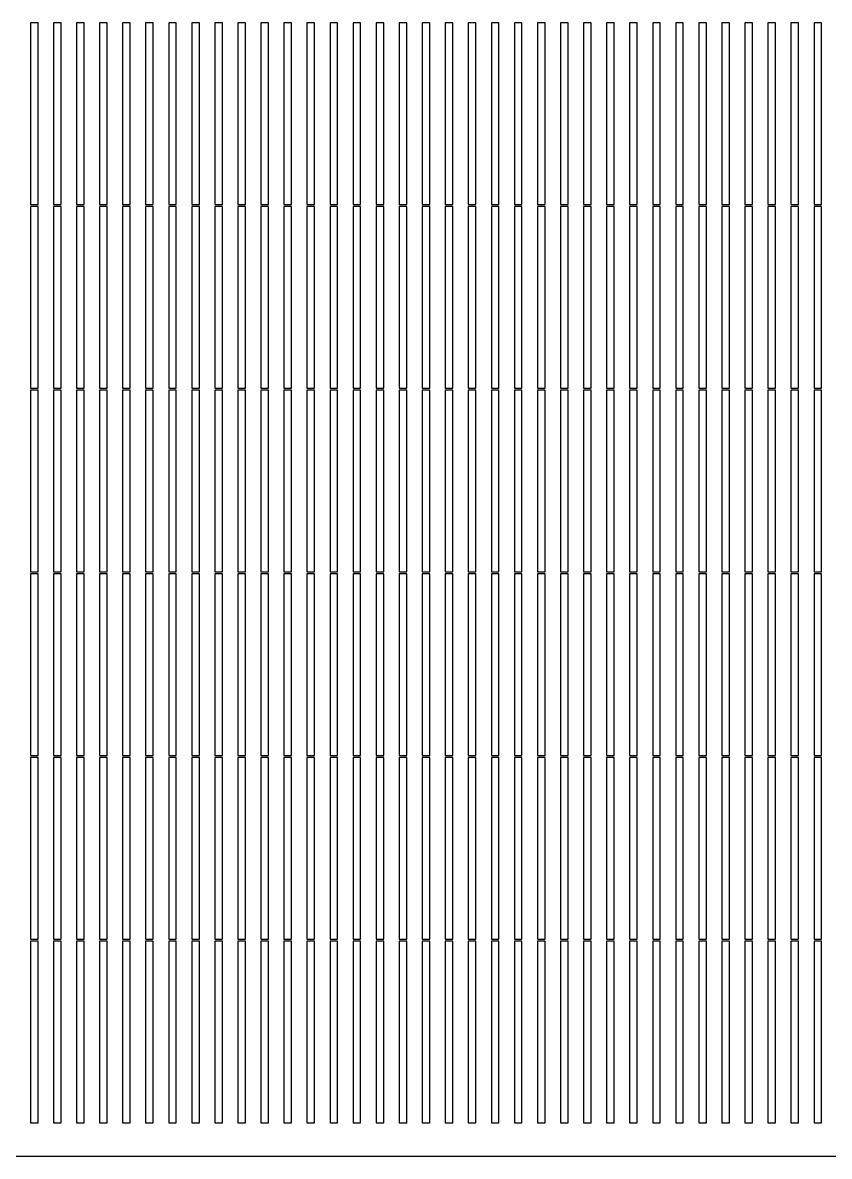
# Model space of a CAD drawing. Header units: metres. Extents: x 570524 to 572472, y 4163279 to 4164690.
# Drawn here: x 570759.7 to 571001.3, y 4163279 to 4163618.6 of the extents above; entities that cross this region are included whole.
import ezdxf

# ---------------------------------------------------------------- set-up
doc = ezdxf.new("R2010")
doc.units = ezdxf.units.M

msp = doc.modelspace()

# ---------------------------------------------------------------- linework, layer by layer
at = {"layer": 'BOUNDARY'}
msp.add_line((570524.239, 4163279.036), (572439.442, 4163279.036), dxfattribs=at)
at = {"layer": 'PV_TABLE'}
for p, q in [((570764.319, 4163618.625), (570762.041, 4163618.625)), ((570762.041, 4163618.625), (570762.041, 4163564.195)), ((570764.319, 4163564.195), (570764.319, 4163618.625)), ((570771.219, 4163618.625), (570768.941, 4163618.625)), ((570768.941, 4163618.625), (570768.941, 4163564.195)), ((570771.219, 4163564.195), (570771.219, 4163618.625)), ((570778.119, 4163618.625), (570775.841, 4163618.625)), ((570775.841, 4163618.625), (570775.841, 4163564.195)), ((570778.119, 4163564.195), (570778.119, 4163618.625)), ((570785.029, 4163618.625), (570782.751, 4163618.625)), ((570782.751, 4163618.625), (570782.751, 4163564.195)), ((570785.029, 4163564.195), (570785.029, 4163618.625)), ((570791.929, 4163618.625), (570789.651, 4163618.625)), ((570789.651, 4163618.625), (570789.651, 4163564.195)), ((570791.929, 4163564.195), (570791.929, 4163618.625)), ((570798.829, 4163618.625), (570796.551, 4163618.625)), ((570796.551, 4163618.625), (570796.551, 4163564.195)), ((570798.829, 4163564.195), (570798.829, 4163618.625)), ((570805.739, 4163618.625), (570803.461, 4163618.625)), ((570803.461, 4163618.625), (570803.461, 4163564.195)), ((570805.739, 4163564.195), (570805.739, 4163618.625)), ((570812.639, 4163618.625), (570810.361, 4163618.625)), ((570810.361, 4163618.625), (570810.361, 4163564.195)), ((570812.639, 4163564.195), (570812.639, 4163618.625)), ((570819.539, 4163618.625), (570817.261, 4163618.625)), ((570817.261, 4163618.625), (570817.261, 4163564.195)), ((570819.539, 4163564.195), (570819.539, 4163618.625)), ((570826.449, 4163618.625), (570824.171, 4163618.625)), ((570824.171, 4163618.625), (570824.171, 4163564.195)), ((570826.449, 4163564.195), (570826.449, 4163618.625)), ((570833.349, 4163618.625), (570831.071, 4163618.625)), ((570831.071, 4163618.625), (570831.071, 4163564.195)), ((570833.349, 4163564.195), (570833.349, 4163618.625)), ((570840.249, 4163618.625), (570837.971, 4163618.625)), ((570837.971, 4163618.625), (570837.971, 4163564.195)), ((570840.249, 4163564.195), (570840.249, 4163618.625)), ((570847.149, 4163618.625), (570844.871, 4163618.625)), ((570844.871, 4163618.625), (570844.871, 4163564.195)), ((570847.149, 4163564.195), (570847.149, 4163618.625)), ((570854.059, 4163618.625), (570851.781, 4163618.625)), ((570851.781, 4163618.625), (570851.781, 4163564.195)), ((570854.059, 4163564.195), (570854.059, 4163618.625)), ((570860.959, 4163618.625), (570858.681, 4163618.625)), ((570858.681, 4163618.625), (570858.681, 4163564.195)), ((570860.959, 4163564.195), (570860.959, 4163618.625)), ((570867.859, 4163618.625), (570865.581, 4163618.625)), ((570865.581, 4163618.625), (570865.581, 4163564.195)), ((570867.859, 4163564.195), (570867.859, 4163618.625)), ((570874.769, 4163618.625), (570872.491, 4163618.625)), ((570872.491, 4163618.625), (570872.491, 4163564.195)), ((570874.769, 4163564.195), (570874.769, 4163618.625)), ((570881.669, 4163618.625), (570879.391, 4163618.625)), ((570879.391, 4163618.625), (570879.391, 4163564.195)), ((570881.669, 4163564.195), (570881.669, 4163618.625)), ((570888.569, 4163618.625), (570886.291, 4163618.625)), ((570886.291, 4163618.625), (570886.291, 4163564.195)), ((570888.569, 4163564.195), (570888.569, 4163618.625)), ((570895.479, 4163618.625), (570893.201, 4163618.625)), ((570893.201, 4163618.625), (570893.201, 4163564.195)), ((570895.479, 4163564.195), (570895.479, 4163618.625)), ((570902.379, 4163618.625), (570900.101, 4163618.625)), ((570900.101, 4163618.625), (570900.101, 4163564.195)), ((570902.379, 4163564.195), (570902.379, 4163618.625)), ((570909.279, 4163618.625), (570907.001, 4163618.625)), ((570907.001, 4163618.625), (570907.001, 4163564.195)), ((570909.279, 4163564.195), (570909.279, 4163618.625)), ((570916.179, 4163618.625), (570913.901, 4163618.625)), ((570913.901, 4163618.625), (570913.901, 4163564.195)), ((570916.179, 4163564.195), (570916.179, 4163618.625)), ((570923.089, 4163618.625), (570920.811, 4163618.625)), ((570920.811, 4163618.625), (570920.811, 4163564.195)), ((570923.089, 4163564.195), (570923.089, 4163618.625)), ((570929.989, 4163618.625), (570927.711, 4163618.625)), ((570927.711, 4163618.625), (570927.711, 4163564.195)), ((570929.989, 4163564.195), (570929.989, 4163618.625)), ((570936.889, 4163618.625), (570934.611, 4163618.625)), ((570934.611, 4163618.625), (570934.611, 4163564.195)), ((570936.889, 4163564.195), (570936.889, 4163618.625)), ((570943.799, 4163618.625), (570941.521, 4163618.625)), ((570941.521, 4163618.625), (570941.521, 4163564.195)), ((570943.799, 4163564.195), (570943.799, 4163618.625)), ((570950.699, 4163618.625), (570948.421, 4163618.625)), ((570948.421, 4163618.625), (570948.421, 4163564.195)), ((570950.699, 4163564.195), (570950.699, 4163618.625)), ((570957.599, 4163618.625), (570955.321, 4163618.625)), ((570955.321, 4163618.625), (570955.321, 4163564.195)), ((570957.599, 4163564.195), (570957.599, 4163618.625)), ((570964.509, 4163618.625), (570962.231, 4163618.625)), ((570962.231, 4163618.625), (570962.231, 4163564.195)), ((570964.509, 4163564.195), (570964.509, 4163618.625)), ((570971.409, 4163618.625), (570969.131, 4163618.625)), ((570969.131, 4163618.625), (570969.131, 4163564.195)), ((570971.409, 4163564.195), (570971.409, 4163618.625)), ((570978.309, 4163618.625), (570976.031, 4163618.625)), ((570976.031, 4163618.625), (570976.031, 4163564.195)), ((570978.309, 4163564.195), (570978.309, 4163618.625)), ((570985.209, 4163618.625), (570982.931, 4163618.625)), ((570982.931, 4163618.625), (570982.931, 4163564.195)), ((570985.209, 4163564.195), (570985.209, 4163618.625)), ((570992.119, 4163618.625), (570989.841, 4163618.625)), ((570989.841, 4163618.625), (570989.841, 4163564.195)), ((570992.119, 4163564.195), (570992.119, 4163618.625)), ((570999.019, 4163618.625), (570996.741, 4163618.625)), ((570996.741, 4163618.625), (570996.741, 4163564.195)), ((570999.019, 4163564.195), (570999.019, 4163618.625)), ((570762.041, 4163564.195), (570764.319, 4163564.195)), ((570764.319, 4163563.595), (570762.041, 4163563.595)), ((570762.041, 4163563.595), (570762.041, 4163509.165)), ((570764.319, 4163509.165), (570764.319, 4163563.595)), ((570768.941, 4163564.195), (570771.219, 4163564.195)), ((570771.219, 4163563.595), (570768.941, 4163563.595)), ((570768.941, 4163563.595), (570768.941, 4163509.165)), ((570771.219, 4163509.165), (570771.219, 4163563.595)), ((570775.841, 4163564.195), (570778.119, 4163564.195)), ((570778.119, 4163563.595), (570775.841, 4163563.595)), ((570775.841, 4163563.595), (570775.841, 4163509.165)), ((570778.119, 4163509.165), (570778.119, 4163563.595)), ((570782.751, 4163564.195), (570785.029, 4163564.195)), ((570785.029, 4163563.595), (570782.751, 4163563.595)), ((570782.751, 4163563.595), (570782.751, 4163509.165)), ((570785.029, 4163509.165), (570785.029, 4163563.595)), ((570789.651, 4163564.195), (570791.929, 4163564.195)), ((570791.929, 4163563.595), (570789.651, 4163563.595)), ((570789.651, 4163563.595), (570789.651, 4163509.165)), ((570791.929, 4163509.165), (570791.929, 4163563.595)), ((570796.551, 4163564.195), (570798.829, 4163564.195)), ((570798.829, 4163563.595), (570796.551, 4163563.595)), ((570796.551, 4163563.595), (570796.551, 4163509.165)), ((570798.829, 4163509.165), (570798.829, 4163563.595)), ((570803.461, 4163564.195), (570805.739, 4163564.195)), ((570805.739, 4163563.595), (570803.461, 4163563.595)), ((570803.461, 4163563.595), (570803.461, 4163509.165)), ((570805.739, 4163509.165), (570805.739, 4163563.595)), ((570810.361, 4163564.195), (570812.639, 4163564.195)), ((570812.639, 4163563.595), (570810.361, 4163563.595)), ((570810.361, 4163563.595), (570810.361, 4163509.165)), ((570812.639, 4163509.165), (570812.639, 4163563.595)), ((570817.261, 4163564.195), (570819.539, 4163564.195)), ((570819.539, 4163563.595), (570817.261, 4163563.595)), ((570817.261, 4163563.595), (570817.261, 4163509.165)), ((570819.539, 4163509.165), (570819.539, 4163563.595)), ((570824.171, 4163564.195), (570826.449, 4163564.195)), ((570826.449, 4163563.595), (570824.171, 4163563.595)), ((570824.171, 4163563.595), (570824.171, 4163509.165)), ((570826.449, 4163509.165), (570826.449, 4163563.595)), ((570831.071, 4163564.195), (570833.349, 4163564.195)), ((570833.349, 4163563.595), (570831.071, 4163563.595)), ((570831.071, 4163563.595), (570831.071, 4163509.165)), ((570833.349, 4163509.165), (570833.349, 4163563.595)), ((570837.971, 4163564.195), (570840.249, 4163564.195)), ((570840.249, 4163563.595), (570837.971, 4163563.595)), ((570837.971, 4163563.595), (570837.971, 4163509.165)), ((570840.249, 4163509.165), (570840.249, 4163563.595)), ((570844.871, 4163564.195), (570847.149, 4163564.195)), ((570847.149, 4163563.595), (570844.871, 4163563.595)), ((570844.871, 4163563.595), (570844.871, 4163509.165)), ((570847.149, 4163509.165), (570847.149, 4163563.595)), ((570851.781, 4163564.195), (570854.059, 4163564.195)), ((570854.059, 4163563.595), (570851.781, 4163563.595)), ((570851.781, 4163563.595), (570851.781, 4163509.165)), ((570854.059, 4163509.165), (570854.059, 4163563.595)), ((570858.681, 4163564.195), (570860.959, 4163564.195)), ((570860.959, 4163563.595), (570858.681, 4163563.595)), ((570858.681, 4163563.595), (570858.681, 4163509.165)), ((570860.959, 4163509.165), (570860.959, 4163563.595)), ((570865.581, 4163564.195), (570867.859, 4163564.195)), ((570867.859, 4163563.595), (570865.581, 4163563.595)), ((570865.581, 4163563.595), (570865.581, 4163509.165)), ((570867.859, 4163509.165), (570867.859, 4163563.595)), ((570872.491, 4163564.195), (570874.769, 4163564.195)), ((570874.769, 4163563.595), (570872.491, 4163563.595)), ((570872.491, 4163563.595), (570872.491, 4163509.165)), ((570874.769, 4163509.165), (570874.769, 4163563.595)), ((570879.391, 4163564.195), (570881.669, 4163564.195)), ((570881.669, 4163563.595), (570879.391, 4163563.595)), ((570879.391, 4163563.595), (570879.391, 4163509.165)), ((570881.669, 4163509.165), (570881.669, 4163563.595)), ((570886.291, 4163564.195), (570888.569, 4163564.195)), ((570888.569, 4163563.595), (570886.291, 4163563.595)), ((570886.291, 4163563.595), (570886.291, 4163509.165)), ((570888.569, 4163509.165), (570888.569, 4163563.595)), ((570893.201, 4163564.195), (570895.479, 4163564.195)), ((570895.479, 4163563.595), (570893.201, 4163563.595)), ((570893.201, 4163563.595), (570893.201, 4163509.165)), ((570895.479, 4163509.165), (570895.479, 4163563.595)), ((570900.101, 4163564.195), (570902.379, 4163564.195)), ((570902.379, 4163563.595), (570900.101, 4163563.595)), ((570900.101, 4163563.595), (570900.101, 4163509.165)), ((570902.379, 4163509.165), (570902.379, 4163563.595)), ((570907.001, 4163564.195), (570909.279, 4163564.195)), ((570909.279, 4163563.595), (570907.001, 4163563.595)), ((570907.001, 4163563.595), (570907.001, 4163509.165)), ((570909.279, 4163509.165), (570909.279, 4163563.595)), ((570913.901, 4163564.195), (570916.179, 4163564.195)), ((570916.179, 4163563.595), (570913.901, 4163563.595)), ((570913.901, 4163563.595), (570913.901, 4163509.165)), ((570916.179, 4163509.165), (570916.179, 4163563.595)), ((570920.811, 4163564.195), (570923.089, 4163564.195)), ((570923.089, 4163563.595), (570920.811, 4163563.595)), ((570920.811, 4163563.595), (570920.811, 4163509.165)), ((570923.089, 4163509.165), (570923.089, 4163563.595)), ((570927.711, 4163564.195), (570929.989, 4163564.195)), ((570929.989, 4163563.595), (570927.711, 4163563.595)), ((570927.711, 4163563.595), (570927.711, 4163509.165)), ((570929.989, 4163509.165), (570929.989, 4163563.595)), ((570934.611, 4163564.195), (570936.889, 4163564.195)), ((570936.889, 4163563.595), (570934.611, 4163563.595)), ((570934.611, 4163563.595), (570934.611, 4163509.165)), ((570936.889, 4163509.165), (570936.889, 4163563.595)), ((570941.521, 4163564.195), (570943.799, 4163564.195)), ((570943.799, 4163563.595), (570941.521, 4163563.595)), ((570941.521, 4163563.595), (570941.521, 4163509.165)), ((570943.799, 4163509.165), (570943.799, 4163563.595)), ((570948.421, 4163564.195), (570950.699, 4163564.195)), ((570950.699, 4163563.595), (570948.421, 4163563.595)), ((570948.421, 4163563.595), (570948.421, 4163509.165)), ((570950.699, 4163509.165), (570950.699, 4163563.595)), ((570955.321, 4163564.195), (570957.599, 4163564.195)), ((570957.599, 4163563.595), (570955.321, 4163563.595)), ((570955.321, 4163563.595), (570955.321, 4163509.165)), ((570957.599, 4163509.165), (570957.599, 4163563.595)), ((570962.231, 4163564.195), (570964.509, 4163564.195)), ((570964.509, 4163563.595), (570962.231, 4163563.595)), ((570962.231, 4163563.595), (570962.231, 4163509.165)), ((570964.509, 4163509.165), (570964.509, 4163563.595)), ((570969.131, 4163564.195), (570971.409, 4163564.195)), ((570971.409, 4163563.595), (570969.131, 4163563.595)), ((570969.131, 4163563.595), (570969.131, 4163509.165)), ((570971.409, 4163509.165), (570971.409, 4163563.595)), ((570976.031, 4163564.195), (570978.309, 4163564.195)), ((570978.309, 4163563.595), (570976.031, 4163563.595)), ((570976.031, 4163563.595), (570976.031, 4163509.165)), ((570978.309, 4163509.165), (570978.309, 4163563.595)), ((570982.931, 4163564.195), (570985.209, 4163564.195)), ((570985.209, 4163563.595), (570982.931, 4163563.595)), ((570982.931, 4163563.595), (570982.931, 4163509.165)), ((570985.209, 4163509.165), (570985.209, 4163563.595)), ((570989.841, 4163564.195), (570992.119, 4163564.195)), ((570992.119, 4163563.595), (570989.841, 4163563.595)), ((570989.841, 4163563.595), (570989.841, 4163509.165)), ((570992.119, 4163509.165), (570992.119, 4163563.595)), ((570996.741, 4163564.195), (570999.019, 4163564.195)), ((570999.019, 4163563.595), (570996.741, 4163563.595)), ((570996.741, 4163563.595), (570996.741, 4163509.165)), ((570999.019, 4163509.165), (570999.019, 4163563.595)), ((570762.041, 4163509.165), (570764.319, 4163509.165)), ((570764.319, 4163508.565), (570762.041, 4163508.565)), ((570762.041, 4163508.565), (570762.041, 4163454.135)), ((570764.319, 4163454.135), (570764.319, 4163508.565)), ((570768.941, 4163509.165), (570771.219, 4163509.165)), ((570771.219, 4163508.565), (570768.941, 4163508.565)), ((570768.941, 4163508.565), (570768.941, 4163454.135)), ((570771.219, 4163454.135), (570771.219, 4163508.565)), ((570775.841, 4163509.165), (570778.119, 4163509.165)), ((570778.119, 4163508.565), (570775.841, 4163508.565)), ((570775.841, 4163508.565), (570775.841, 4163454.135)), ((570778.119, 4163454.135), (570778.119, 4163508.565)), ((570782.751, 4163509.165), (570785.029, 4163509.165)), ((570785.029, 4163508.565), (570782.751, 4163508.565)), ((570782.751, 4163508.565), (570782.751, 4163454.135)), ((570785.029, 4163454.135), (570785.029, 4163508.565)), ((570789.651, 4163509.165), (570791.929, 4163509.165)), ((570791.929, 4163508.565), (570789.651, 4163508.565)), ((570789.651, 4163508.565), (570789.651, 4163454.135)), ((570791.929, 4163454.135), (570791.929, 4163508.565)), ((570796.551, 4163509.165), (570798.829, 4163509.165)), ((570798.829, 4163508.565), (570796.551, 4163508.565)), ((570796.551, 4163508.565), (570796.551, 4163454.135)), ((570798.829, 4163454.135), (570798.829, 4163508.565)), ((570803.461, 4163509.165), (570805.739, 4163509.165)), ((570805.739, 4163508.565), (570803.461, 4163508.565)), ((570803.461, 4163508.565), (570803.461, 4163454.135)), ((570805.739, 4163454.135), (570805.739, 4163508.565)), ((570810.361, 4163509.165), (570812.639, 4163509.165)), ((570812.639, 4163508.565), (570810.361, 4163508.565)), ((570810.361, 4163508.565), (570810.361, 4163454.135)), ((570812.639, 4163454.135), (570812.639, 4163508.565)), ((570817.261, 4163509.165), (570819.539, 4163509.165)), ((570819.539, 4163508.565), (570817.261, 4163508.565)), ((570817.261, 4163508.565), (570817.261, 4163454.135)), ((570819.539, 4163454.135), (570819.539, 4163508.565)), ((570824.171, 4163509.165), (570826.449, 4163509.165)), ((570826.449, 4163508.565), (570824.171, 4163508.565)), ((570824.171, 4163508.565), (570824.171, 4163454.135)), ((570826.449, 4163454.135), (570826.449, 4163508.565)), ((570831.071, 4163509.165), (570833.349, 4163509.165)), ((570833.349, 4163508.565), (570831.071, 4163508.565)), ((570831.071, 4163508.565), (570831.071, 4163454.135)), ((570833.349, 4163454.135), (570833.349, 4163508.565)), ((570837.971, 4163509.165), (570840.249, 4163509.165)), ((570840.249, 4163508.565), (570837.971, 4163508.565)), ((570837.971, 4163508.565), (570837.971, 4163454.135)), ((570840.249, 4163454.135), (570840.249, 4163508.565)), ((570844.871, 4163509.165), (570847.149, 4163509.165)), ((570847.149, 4163508.565), (570844.871, 4163508.565)), ((570844.871, 4163508.565), (570844.871, 4163454.135)), ((570847.149, 4163454.135), (570847.149, 4163508.565)), ((570851.781, 4163509.165), (570854.059, 4163509.165)), ((570854.059, 4163508.565), (570851.781, 4163508.565)), ((570851.781, 4163508.565), (570851.781, 4163454.135)), ((570854.059, 4163454.135), (570854.059, 4163508.565)), ((570858.681, 4163509.165), (570860.959, 4163509.165)), ((570860.959, 4163508.565), (570858.681, 4163508.565)), ((570858.681, 4163508.565), (570858.681, 4163454.135)), ((570860.959, 4163454.135), (570860.959, 4163508.565)), ((570865.581, 4163509.165), (570867.859, 4163509.165)), ((570867.859, 4163508.565), (570865.581, 4163508.565)), ((570865.581, 4163508.565), (570865.581, 4163454.135)), ((570867.859, 4163454.135), (570867.859, 4163508.565)), ((570872.491, 4163509.165), (570874.769, 4163509.165)), ((570874.769, 4163508.565), (570872.491, 4163508.565)), ((570872.491, 4163508.565), (570872.491, 4163454.135)), ((570874.769, 4163454.135), (570874.769, 4163508.565)), ((570879.391, 4163509.165), (570881.669, 4163509.165)), ((570881.669, 4163508.565), (570879.391, 4163508.565)), ((570879.391, 4163508.565), (570879.391, 4163454.135)), ((570881.669, 4163454.135), (570881.669, 4163508.565)), ((570886.291, 4163509.165), (570888.569, 4163509.165)), ((570888.569, 4163508.565), (570886.291, 4163508.565)), ((570886.291, 4163508.565), (570886.291, 4163454.135)), ((570888.569, 4163454.135), (570888.569, 4163508.565)), ((570893.201, 4163509.165), (570895.479, 4163509.165)), ((570895.479, 4163508.565), (570893.201, 4163508.565)), ((570893.201, 4163508.565), (570893.201, 4163454.135)), ((570895.479, 4163454.135), (570895.479, 4163508.565)), ((570900.101, 4163509.165), (570902.379, 4163509.165)), ((570902.379, 4163508.565), (570900.101, 4163508.565)), ((570900.101, 4163508.565), (570900.101, 4163454.135)), ((570902.379, 4163454.135), (570902.379, 4163508.565)), ((570907.001, 4163509.165), (570909.279, 4163509.165)), ((570909.279, 4163508.565), (570907.001, 4163508.565)), ((570907.001, 4163508.565), (570907.001, 4163454.135)), ((570909.279, 4163454.135), (570909.279, 4163508.565)), ((570913.901, 4163509.165), (570916.179, 4163509.165)), ((570916.179, 4163508.565), (570913.901, 4163508.565)), ((570913.901, 4163508.565), (570913.901, 4163454.135)), ((570916.179, 4163454.135), (570916.179, 4163508.565)), ((570920.811, 4163509.165), (570923.089, 4163509.165)), ((570923.089, 4163508.565), (570920.811, 4163508.565)), ((570920.811, 4163508.565), (570920.811, 4163454.135)), ((570923.089, 4163454.135), (570923.089, 4163508.565)), ((570927.711, 4163509.165), (570929.989, 4163509.165)), ((570929.989, 4163508.565), (570927.711, 4163508.565)), ((570927.711, 4163508.565), (570927.711, 4163454.135)), ((570929.989, 4163454.135), (570929.989, 4163508.565)), ((570934.611, 4163509.165), (570936.889, 4163509.165)), ((570936.889, 4163508.565), (570934.611, 4163508.565)), ((570934.611, 4163508.565), (570934.611, 4163454.135)), ((570936.889, 4163454.135), (570936.889, 4163508.565)), ((570941.521, 4163509.165), (570943.799, 4163509.165)), ((570943.799, 4163508.565), (570941.521, 4163508.565)), ((570941.521, 4163508.565), (570941.521, 4163454.135)), ((570943.799, 4163454.135), (570943.799, 4163508.565)), ((570948.421, 4163509.165), (570950.699, 4163509.165)), ((570950.699, 4163508.565), (570948.421, 4163508.565)), ((570948.421, 4163508.565), (570948.421, 4163454.135)), ((570950.699, 4163454.135), (570950.699, 4163508.565)), ((570955.321, 4163509.165), (570957.599, 4163509.165)), ((570957.599, 4163508.565), (570955.321, 4163508.565)), ((570955.321, 4163508.565), (570955.321, 4163454.135)), ((570957.599, 4163454.135), (570957.599, 4163508.565)), ((570962.231, 4163509.165), (570964.509, 4163509.165)), ((570964.509, 4163508.565), (570962.231, 4163508.565)), ((570962.231, 4163508.565), (570962.231, 4163454.135)), ((570964.509, 4163454.135), (570964.509, 4163508.565)), ((570969.131, 4163509.165), (570971.409, 4163509.165)), ((570971.409, 4163508.565), (570969.131, 4163508.565)), ((570969.131, 4163508.565), (570969.131, 4163454.135)), ((570971.409, 4163454.135), (570971.409, 4163508.565)), ((570976.031, 4163509.165), (570978.309, 4163509.165)), ((570978.309, 4163508.565), (570976.031, 4163508.565)), ((570976.031, 4163508.565), (570976.031, 4163454.135)), ((570978.309, 4163454.135), (570978.309, 4163508.565)), ((570982.931, 4163509.165), (570985.209, 4163509.165)), ((570985.209, 4163508.565), (570982.931, 4163508.565)), ((570982.931, 4163508.565), (570982.931, 4163454.135)), ((570985.209, 4163454.135), (570985.209, 4163508.565)), ((570989.841, 4163509.165), (570992.119, 4163509.165)), ((570992.119, 4163508.565), (570989.841, 4163508.565)), ((570989.841, 4163508.565), (570989.841, 4163454.135)), ((570992.119, 4163454.135), (570992.119, 4163508.565)), ((570996.741, 4163509.165), (570999.019, 4163509.165)), ((570999.019, 4163508.565), (570996.741, 4163508.565)), ((570996.741, 4163508.565), (570996.741, 4163454.135)), ((570999.019, 4163454.135), (570999.019, 4163508.565)), ((570762.041, 4163454.135), (570764.319, 4163454.135)), ((570764.319, 4163453.535), (570762.041, 4163453.535)), ((570762.041, 4163453.535), (570762.041, 4163399.105)), ((570764.319, 4163399.105), (570764.319, 4163453.535)), ((570768.941, 4163454.135), (570771.219, 4163454.135)), ((570771.219, 4163453.535), (570768.941, 4163453.535)), ((570768.941, 4163453.535), (570768.941, 4163399.105)), ((570771.219, 4163399.105), (570771.219, 4163453.535)), ((570775.841, 4163454.135), (570778.119, 4163454.135)), ((570778.119, 4163453.535), (570775.841, 4163453.535)), ((570775.841, 4163453.535), (570775.841, 4163399.105)), ((570778.119, 4163399.105), (570778.119, 4163453.535)), ((570782.751, 4163454.135), (570785.029, 4163454.135)), ((570785.029, 4163453.535), (570782.751, 4163453.535)), ((570782.751, 4163453.535), (570782.751, 4163399.105)), ((570785.029, 4163399.105), (570785.029, 4163453.535)), ((570789.651, 4163454.135), (570791.929, 4163454.135)), ((570791.929, 4163453.535), (570789.651, 4163453.535)), ((570789.651, 4163453.535), (570789.651, 4163399.105)), ((570791.929, 4163399.105), (570791.929, 4163453.535)), ((570796.551, 4163454.135), (570798.829, 4163454.135)), ((570798.829, 4163453.535), (570796.551, 4163453.535)), ((570796.551, 4163453.535), (570796.551, 4163399.105)), ((570798.829, 4163399.105), (570798.829, 4163453.535)), ((570803.461, 4163454.135), (570805.739, 4163454.135)), ((570805.739, 4163453.535), (570803.461, 4163453.535)), ((570803.461, 4163453.535), (570803.461, 4163399.105)), ((570805.739, 4163399.105), (570805.739, 4163453.535)), ((570810.361, 4163454.135), (570812.639, 4163454.135)), ((570812.639, 4163453.535), (570810.361, 4163453.535)), ((570810.361, 4163453.535), (570810.361, 4163399.105)), ((570812.639, 4163399.105), (570812.639, 4163453.535)), ((570817.261, 4163454.135), (570819.539, 4163454.135)), ((570819.539, 4163453.535), (570817.261, 4163453.535)), ((570817.261, 4163453.535), (570817.261, 4163399.105)), ((570819.539, 4163399.105), (570819.539, 4163453.535)), ((570824.171, 4163454.135), (570826.449, 4163454.135)), ((570826.449, 4163453.535), (570824.171, 4163453.535)), ((570824.171, 4163453.535), (570824.171, 4163399.105)), ((570826.449, 4163399.105), (570826.449, 4163453.535)), ((570831.071, 4163454.135), (570833.349, 4163454.135)), ((570833.349, 4163453.535), (570831.071, 4163453.535)), ((570831.071, 4163453.535), (570831.071, 4163399.105)), ((570833.349, 4163399.105), (570833.349, 4163453.535)), ((570837.971, 4163454.135), (570840.249, 4163454.135)), ((570840.249, 4163453.535), (570837.971, 4163453.535)), ((570837.971, 4163453.535), (570837.971, 4163399.105)), ((570840.249, 4163399.105), (570840.249, 4163453.535)), ((570844.871, 4163454.135), (570847.149, 4163454.135)), ((570847.149, 4163453.535), (570844.871, 4163453.535)), ((570844.871, 4163453.535), (570844.871, 4163399.105)), ((570847.149, 4163399.105), (570847.149, 4163453.535)), ((570851.781, 4163454.135), (570854.059, 4163454.135)), ((570854.059, 4163453.535), (570851.781, 4163453.535)), ((570851.781, 4163453.535), (570851.781, 4163399.105)), ((570854.059, 4163399.105), (570854.059, 4163453.535)), ((570858.681, 4163454.135), (570860.959, 4163454.135)), ((570860.959, 4163453.535), (570858.681, 4163453.535)), ((570858.681, 4163453.535), (570858.681, 4163399.105)), ((570860.959, 4163399.105), (570860.959, 4163453.535)), ((570865.581, 4163454.135), (570867.859, 4163454.135)), ((570867.859, 4163453.535), (570865.581, 4163453.535)), ((570865.581, 4163453.535), (570865.581, 4163399.105)), ((570867.859, 4163399.105), (570867.859, 4163453.535)), ((570872.491, 4163454.135), (570874.769, 4163454.135)), ((570874.769, 4163453.535), (570872.491, 4163453.535)), ((570872.491, 4163453.535), (570872.491, 4163399.105)), ((570874.769, 4163399.105), (570874.769, 4163453.535)), ((570879.391, 4163454.135), (570881.669, 4163454.135)), ((570881.669, 4163453.535), (570879.391, 4163453.535)), ((570879.391, 4163453.535), (570879.391, 4163399.105)), ((570881.669, 4163399.105), (570881.669, 4163453.535)), ((570886.291, 4163454.135), (570888.569, 4163454.135)), ((570888.569, 4163453.535), (570886.291, 4163453.535)), ((570886.291, 4163453.535), (570886.291, 4163399.105)), ((570888.569, 4163399.105), (570888.569, 4163453.535)), ((570893.201, 4163454.135), (570895.479, 4163454.135)), ((570895.479, 4163453.535), (570893.201, 4163453.535)), ((570893.201, 4163453.535), (570893.201, 4163399.105)), ((570895.479, 4163399.105), (570895.479, 4163453.535)), ((570900.101, 4163454.135), (570902.379, 4163454.135)), ((570902.379, 4163453.535), (570900.101, 4163453.535)), ((570900.101, 4163453.535), (570900.101, 4163399.105)), ((570902.379, 4163399.105), (570902.379, 4163453.535)), ((570907.001, 4163454.135), (570909.279, 4163454.135)), ((570909.279, 4163453.535), (570907.001, 4163453.535)), ((570907.001, 4163453.535), (570907.001, 4163399.105)), ((570909.279, 4163399.105), (570909.279, 4163453.535)), ((570913.901, 4163454.135), (570916.179, 4163454.135)), ((570916.179, 4163453.535), (570913.901, 4163453.535)), ((570913.901, 4163453.535), (570913.901, 4163399.105)), ((570916.179, 4163399.105), (570916.179, 4163453.535)), ((570920.811, 4163454.135), (570923.089, 4163454.135)), ((570923.089, 4163453.535), (570920.811, 4163453.535)), ((570920.811, 4163453.535), (570920.811, 4163399.105)), ((570923.089, 4163399.105), (570923.089, 4163453.535)), ((570927.711, 4163454.135), (570929.989, 4163454.135)), ((570929.989, 4163453.535), (570927.711, 4163453.535)), ((570927.711, 4163453.535), (570927.711, 4163399.105)), ((570929.989, 4163399.105), (570929.989, 4163453.535)), ((570934.611, 4163454.135), (570936.889, 4163454.135)), ((570936.889, 4163453.535), (570934.611, 4163453.535)), ((570934.611, 4163453.535), (570934.611, 4163399.105)), ((570936.889, 4163399.105), (570936.889, 4163453.535)), ((570941.521, 4163454.135), (570943.799, 4163454.135)), ((570943.799, 4163453.535), (570941.521, 4163453.535)), ((570941.521, 4163453.535), (570941.521, 4163399.105)), ((570943.799, 4163399.105), (570943.799, 4163453.535)), ((570948.421, 4163454.135), (570950.699, 4163454.135)), ((570950.699, 4163453.535), (570948.421, 4163453.535)), ((570948.421, 4163453.535), (570948.421, 4163399.105)), ((570950.699, 4163399.105), (570950.699, 4163453.535)), ((570955.321, 4163454.135), (570957.599, 4163454.135)), ((570957.599, 4163453.535), (570955.321, 4163453.535)), ((570955.321, 4163453.535), (570955.321, 4163399.105)), ((570957.599, 4163399.105), (570957.599, 4163453.535)), ((570962.231, 4163454.135), (570964.509, 4163454.135)), ((570964.509, 4163453.535), (570962.231, 4163453.535)), ((570962.231, 4163453.535), (570962.231, 4163399.105)), ((570964.509, 4163399.105), (570964.509, 4163453.535)), ((570969.131, 4163454.135), (570971.409, 4163454.135)), ((570971.409, 4163453.535), (570969.131, 4163453.535)), ((570969.131, 4163453.535), (570969.131, 4163399.105)), ((570971.409, 4163399.105), (570971.409, 4163453.535)), ((570976.031, 4163454.135), (570978.309, 4163454.135)), ((570978.309, 4163453.535), (570976.031, 4163453.535)), ((570976.031, 4163453.535), (570976.031, 4163399.105)), ((570978.309, 4163399.105), (570978.309, 4163453.535)), ((570982.931, 4163454.135), (570985.209, 4163454.135)), ((570985.209, 4163453.535), (570982.931, 4163453.535)), ((570982.931, 4163453.535), (570982.931, 4163399.105)), ((570985.209, 4163399.105), (570985.209, 4163453.535)), ((570989.841, 4163454.135), (570992.119, 4163454.135)), ((570992.119, 4163453.535), (570989.841, 4163453.535)), ((570989.841, 4163453.535), (570989.841, 4163399.105)), ((570992.119, 4163399.105), (570992.119, 4163453.535)), ((570996.741, 4163454.135), (570999.019, 4163454.135)), ((570999.019, 4163453.535), (570996.741, 4163453.535)), ((570996.741, 4163453.535), (570996.741, 4163399.105)), ((570999.019, 4163399.105), (570999.019, 4163453.535)), ((570762.041, 4163399.105), (570764.319, 4163399.105)), ((570764.319, 4163398.495), (570762.041, 4163398.495)), ((570762.041, 4163398.495), (570762.041, 4163344.065)), ((570764.319, 4163344.065), (570764.319, 4163398.495)), ((570768.941, 4163399.105), (570771.219, 4163399.105)), ((570771.219, 4163398.495), (570768.941, 4163398.495)), ((570768.941, 4163398.495), (570768.941, 4163344.065)), ((570771.219, 4163344.065), (570771.219, 4163398.495)), ((570775.841, 4163399.105), (570778.119, 4163399.105)), ((570778.119, 4163398.495), (570775.841, 4163398.495)), ((570775.841, 4163398.495), (570775.841, 4163344.065)), ((570778.119, 4163344.065), (570778.119, 4163398.495)), ((570782.751, 4163399.105), (570785.029, 4163399.105)), ((570785.029, 4163398.495), (570782.751, 4163398.495)), ((570782.751, 4163398.495), (570782.751, 4163344.065)), ((570785.029, 4163344.065), (570785.029, 4163398.495)), ((570789.651, 4163399.105), (570791.929, 4163399.105)), ((570791.929, 4163398.495), (570789.651, 4163398.495)), ((570789.651, 4163398.495), (570789.651, 4163344.065)), ((570791.929, 4163344.065), (570791.929, 4163398.495)), ((570796.551, 4163399.105), (570798.829, 4163399.105)), ((570798.829, 4163398.495), (570796.551, 4163398.495)), ((570796.551, 4163398.495), (570796.551, 4163344.065)), ((570798.829, 4163344.065), (570798.829, 4163398.495)), ((570803.461, 4163399.105), (570805.739, 4163399.105)), ((570805.739, 4163398.495), (570803.461, 4163398.495)), ((570803.461, 4163398.495), (570803.461, 4163344.065)), ((570805.739, 4163344.065), (570805.739, 4163398.495)), ((570810.361, 4163399.105), (570812.639, 4163399.105)), ((570812.639, 4163398.495), (570810.361, 4163398.495)), ((570810.361, 4163398.495), (570810.361, 4163344.065)), ((570812.639, 4163344.065), (570812.639, 4163398.495)), ((570817.261, 4163399.105), (570819.539, 4163399.105)), ((570819.539, 4163398.495), (570817.261, 4163398.495)), ((570817.261, 4163398.495), (570817.261, 4163344.065)), ((570819.539, 4163344.065), (570819.539, 4163398.495)), ((570824.171, 4163399.105), (570826.449, 4163399.105)), ((570826.449, 4163398.495), (570824.171, 4163398.495)), ((570824.171, 4163398.495), (570824.171, 4163344.065)), ((570826.449, 4163344.065), (570826.449, 4163398.495)), ((570831.071, 4163399.105), (570833.349, 4163399.105)), ((570833.349, 4163398.495), (570831.071, 4163398.495)), ((570831.071, 4163398.495), (570831.071, 4163344.065)), ((570833.349, 4163344.065), (570833.349, 4163398.495)), ((570837.971, 4163399.105), (570840.249, 4163399.105)), ((570840.249, 4163398.495), (570837.971, 4163398.495)), ((570837.971, 4163398.495), (570837.971, 4163344.065)), ((570840.249, 4163344.065), (570840.249, 4163398.495)), ((570844.871, 4163399.105), (570847.149, 4163399.105)), ((570847.149, 4163398.495), (570844.871, 4163398.495)), ((570844.871, 4163398.495), (570844.871, 4163344.065)), ((570847.149, 4163344.065), (570847.149, 4163398.495)), ((570851.781, 4163399.105), (570854.059, 4163399.105)), ((570854.059, 4163398.495), (570851.781, 4163398.495)), ((570851.781, 4163398.495), (570851.781, 4163344.065)), ((570854.059, 4163344.065), (570854.059, 4163398.495)), ((570858.681, 4163399.105), (570860.959, 4163399.105)), ((570860.959, 4163398.495), (570858.681, 4163398.495)), ((570858.681, 4163398.495), (570858.681, 4163344.065)), ((570860.959, 4163344.065), (570860.959, 4163398.495)), ((570865.581, 4163399.105), (570867.859, 4163399.105)), ((570867.859, 4163398.495), (570865.581, 4163398.495)), ((570865.581, 4163398.495), (570865.581, 4163344.065)), ((570867.859, 4163344.065), (570867.859, 4163398.495)), ((570872.491, 4163399.105), (570874.769, 4163399.105)), ((570874.769, 4163398.495), (570872.491, 4163398.495)), ((570872.491, 4163398.495), (570872.491, 4163344.065)), ((570874.769, 4163344.065), (570874.769, 4163398.495)), ((570879.391, 4163399.105), (570881.669, 4163399.105)), ((570881.669, 4163398.495), (570879.391, 4163398.495)), ((570879.391, 4163398.495), (570879.391, 4163344.065)), ((570881.669, 4163344.065), (570881.669, 4163398.495)), ((570886.291, 4163399.105), (570888.569, 4163399.105)), ((570888.569, 4163398.495), (570886.291, 4163398.495)), ((570886.291, 4163398.495), (570886.291, 4163344.065)), ((570888.569, 4163344.065), (570888.569, 4163398.495)), ((570893.201, 4163399.105), (570895.479, 4163399.105)), ((570895.479, 4163398.495), (570893.201, 4163398.495)), ((570893.201, 4163398.495), (570893.201, 4163344.065)), ((570895.479, 4163344.065), (570895.479, 4163398.495)), ((570900.101, 4163399.105), (570902.379, 4163399.105)), ((570902.379, 4163398.495), (570900.101, 4163398.495)), ((570900.101, 4163398.495), (570900.101, 4163344.065)), ((570902.379, 4163344.065), (570902.379, 4163398.495)), ((570907.001, 4163399.105), (570909.279, 4163399.105)), ((570909.279, 4163398.495), (570907.001, 4163398.495)), ((570907.001, 4163398.495), (570907.001, 4163344.065)), ((570909.279, 4163344.065), (570909.279, 4163398.495)), ((570913.901, 4163399.105), (570916.179, 4163399.105)), ((570916.179, 4163398.495), (570913.901, 4163398.495)), ((570913.901, 4163398.495), (570913.901, 4163344.065)), ((570916.179, 4163344.065), (570916.179, 4163398.495)), ((570920.811, 4163399.105), (570923.089, 4163399.105)), ((570923.089, 4163398.495), (570920.811, 4163398.495)), ((570920.811, 4163398.495), (570920.811, 4163344.065)), ((570923.089, 4163344.065), (570923.089, 4163398.495)), ((570927.711, 4163399.105), (570929.989, 4163399.105)), ((570929.989, 4163398.495), (570927.711, 4163398.495)), ((570927.711, 4163398.495), (570927.711, 4163344.065)), ((570929.989, 4163344.065), (570929.989, 4163398.495)), ((570934.611, 4163399.105), (570936.889, 4163399.105)), ((570936.889, 4163398.495), (570934.611, 4163398.495)), ((570934.611, 4163398.495), (570934.611, 4163344.065)), ((570936.889, 4163344.065), (570936.889, 4163398.495)), ((570941.521, 4163399.105), (570943.799, 4163399.105)), ((570943.799, 4163398.495), (570941.521, 4163398.495)), ((570941.521, 4163398.495), (570941.521, 4163344.065)), ((570943.799, 4163344.065), (570943.799, 4163398.495)), ((570948.421, 4163399.105), (570950.699, 4163399.105)), ((570950.699, 4163398.495), (570948.421, 4163398.495)), ((570948.421, 4163398.495), (570948.421, 4163344.065)), ((570950.699, 4163344.065), (570950.699, 4163398.495)), ((570955.321, 4163399.105), (570957.599, 4163399.105)), ((570957.599, 4163398.495), (570955.321, 4163398.495)), ((570955.321, 4163398.495), (570955.321, 4163344.065)), ((570957.599, 4163344.065), (570957.599, 4163398.495)), ((570962.231, 4163399.105), (570964.509, 4163399.105)), ((570964.509, 4163398.495), (570962.231, 4163398.495)), ((570962.231, 4163398.495), (570962.231, 4163344.065)), ((570964.509, 4163344.065), (570964.509, 4163398.495)), ((570969.131, 4163399.105), (570971.409, 4163399.105)), ((570971.409, 4163398.495), (570969.131, 4163398.495)), ((570969.131, 4163398.495), (570969.131, 4163344.065)), ((570971.409, 4163344.065), (570971.409, 4163398.495)), ((570976.031, 4163399.105), (570978.309, 4163399.105)), ((570978.309, 4163398.495), (570976.031, 4163398.495)), ((570976.031, 4163398.495), (570976.031, 4163344.065)), ((570978.309, 4163344.065), (570978.309, 4163398.495)), ((570982.931, 4163399.105), (570985.209, 4163399.105)), ((570985.209, 4163398.495), (570982.931, 4163398.495)), ((570982.931, 4163398.495), (570982.931, 4163344.065)), ((570985.209, 4163344.065), (570985.209, 4163398.495)), ((570989.841, 4163399.105), (570992.119, 4163399.105)), ((570992.119, 4163398.495), (570989.841, 4163398.495)), ((570989.841, 4163398.495), (570989.841, 4163344.065)), ((570992.119, 4163344.065), (570992.119, 4163398.495)), ((570996.741, 4163399.105), (570999.019, 4163399.105)), ((570999.019, 4163398.495), (570996.741, 4163398.495)), ((570996.741, 4163398.495), (570996.741, 4163344.065)), ((570999.019, 4163344.065), (570999.019, 4163398.495)), ((570762.041, 4163344.065), (570764.319, 4163344.065)), ((570764.319, 4163343.465), (570762.041, 4163343.465)), ((570762.041, 4163343.465), (570762.041, 4163289.035)), ((570764.319, 4163289.035), (570764.319, 4163343.465)), ((570768.941, 4163344.065), (570771.219, 4163344.065)), ((570771.219, 4163343.465), (570768.941, 4163343.465)), ((570768.941, 4163343.465), (570768.941, 4163289.035)), ((570771.219, 4163289.035), (570771.219, 4163343.465)), ((570775.841, 4163344.065), (570778.119, 4163344.065)), ((570778.119, 4163343.465), (570775.841, 4163343.465)), ((570775.841, 4163343.465), (570775.841, 4163289.035)), ((570778.119, 4163289.035), (570778.119, 4163343.465)), ((570782.751, 4163344.065), (570785.029, 4163344.065)), ((570785.029, 4163343.465), (570782.751, 4163343.465)), ((570782.751, 4163343.465), (570782.751, 4163289.035)), ((570785.029, 4163289.035), (570785.029, 4163343.465)), ((570789.651, 4163344.065), (570791.929, 4163344.065)), ((570791.929, 4163343.465), (570789.651, 4163343.465)), ((570789.651, 4163343.465), (570789.651, 4163289.035)), ((570791.929, 4163289.035), (570791.929, 4163343.465)), ((570796.551, 4163344.065), (570798.829, 4163344.065)), ((570798.829, 4163343.465), (570796.551, 4163343.465)), ((570796.551, 4163343.465), (570796.551, 4163289.035)), ((570798.829, 4163289.035), (570798.829, 4163343.465)), ((570803.461, 4163344.065), (570805.739, 4163344.065)), ((570805.739, 4163343.465), (570803.461, 4163343.465)), ((570803.461, 4163343.465), (570803.461, 4163289.035)), ((570805.739, 4163289.035), (570805.739, 4163343.465)), ((570810.361, 4163344.065), (570812.639, 4163344.065)), ((570812.639, 4163343.465), (570810.361, 4163343.465)), ((570810.361, 4163343.465), (570810.361, 4163289.035)), ((570812.639, 4163289.035), (570812.639, 4163343.465)), ((570817.261, 4163344.065), (570819.539, 4163344.065)), ((570819.539, 4163343.465), (570817.261, 4163343.465)), ((570817.261, 4163343.465), (570817.261, 4163289.035)), ((570819.539, 4163289.035), (570819.539, 4163343.465)), ((570824.171, 4163344.065), (570826.449, 4163344.065)), ((570826.449, 4163343.465), (570824.171, 4163343.465)), ((570824.171, 4163343.465), (570824.171, 4163289.035)), ((570826.449, 4163289.035), (570826.449, 4163343.465)), ((570831.071, 4163344.065), (570833.349, 4163344.065)), ((570833.349, 4163343.465), (570831.071, 4163343.465)), ((570831.071, 4163343.465), (570831.071, 4163289.035)), ((570833.349, 4163289.035), (570833.349, 4163343.465)), ((570837.971, 4163344.065), (570840.249, 4163344.065)), ((570840.249, 4163343.465), (570837.971, 4163343.465)), ((570837.971, 4163343.465), (570837.971, 4163289.035)), ((570840.249, 4163289.035), (570840.249, 4163343.465)), ((570844.871, 4163344.065), (570847.149, 4163344.065)), ((570847.149, 4163343.465), (570844.871, 4163343.465)), ((570844.871, 4163343.465), (570844.871, 4163289.035)), ((570847.149, 4163289.035), (570847.149, 4163343.465)), ((570851.781, 4163344.065), (570854.059, 4163344.065)), ((570854.059, 4163343.465), (570851.781, 4163343.465)), ((570851.781, 4163343.465), (570851.781, 4163289.035)), ((570854.059, 4163289.035), (570854.059, 4163343.465)), ((570858.681, 4163344.065), (570860.959, 4163344.065)), ((570860.959, 4163343.465), (570858.681, 4163343.465)), ((570858.681, 4163343.465), (570858.681, 4163289.035)), ((570860.959, 4163289.035), (570860.959, 4163343.465)), ((570865.581, 4163344.065), (570867.859, 4163344.065)), ((570867.859, 4163343.465), (570865.581, 4163343.465)), ((570865.581, 4163343.465), (570865.581, 4163289.035)), ((570867.859, 4163289.035), (570867.859, 4163343.465)), ((570872.491, 4163344.065), (570874.769, 4163344.065)), ((570874.769, 4163343.465), (570872.491, 4163343.465)), ((570872.491, 4163343.465), (570872.491, 4163289.035)), ((570874.769, 4163289.035), (570874.769, 4163343.465)), ((570879.391, 4163344.065), (570881.669, 4163344.065)), ((570881.669, 4163343.465), (570879.391, 4163343.465)), ((570879.391, 4163343.465), (570879.391, 4163289.035)), ((570881.669, 4163289.035), (570881.669, 4163343.465)), ((570886.291, 4163344.065), (570888.569, 4163344.065)), ((570888.569, 4163343.465), (570886.291, 4163343.465)), ((570886.291, 4163343.465), (570886.291, 4163289.035)), ((570888.569, 4163289.035), (570888.569, 4163343.465)), ((570893.201, 4163344.065), (570895.479, 4163344.065)), ((570895.479, 4163343.465), (570893.201, 4163343.465)), ((570893.201, 4163343.465), (570893.201, 4163289.035)), ((570895.479, 4163289.035), (570895.479, 4163343.465)), ((570900.101, 4163344.065), (570902.379, 4163344.065)), ((570902.379, 4163343.465), (570900.101, 4163343.465)), ((570900.101, 4163343.465), (570900.101, 4163289.035)), ((570902.379, 4163289.035), (570902.379, 4163343.465)), ((570907.001, 4163344.065), (570909.279, 4163344.065)), ((570909.279, 4163343.465), (570907.001, 4163343.465)), ((570907.001, 4163343.465), (570907.001, 4163289.035)), ((570909.279, 4163289.035), (570909.279, 4163343.465)), ((570913.901, 4163344.065), (570916.179, 4163344.065)), ((570916.179, 4163343.465), (570913.901, 4163343.465)), ((570913.901, 4163343.465), (570913.901, 4163289.035)), ((570916.179, 4163289.035), (570916.179, 4163343.465)), ((570920.811, 4163344.065), (570923.089, 4163344.065)), ((570923.089, 4163343.465), (570920.811, 4163343.465)), ((570920.811, 4163343.465), (570920.811, 4163289.035)), ((570923.089, 4163289.035), (570923.089, 4163343.465)), ((570927.711, 4163344.065), (570929.989, 4163344.065)), ((570929.989, 4163343.465), (570927.711, 4163343.465)), ((570927.711, 4163343.465), (570927.711, 4163289.035)), ((570929.989, 4163289.035), (570929.989, 4163343.465)), ((570934.611, 4163344.065), (570936.889, 4163344.065)), ((570936.889, 4163343.465), (570934.611, 4163343.465)), ((570934.611, 4163343.465), (570934.611, 4163289.035)), ((570936.889, 4163289.035), (570936.889, 4163343.465)), ((570941.521, 4163344.065), (570943.799, 4163344.065)), ((570943.799, 4163343.465), (570941.521, 4163343.465)), ((570941.521, 4163343.465), (570941.521, 4163289.035)), ((570943.799, 4163289.035), (570943.799, 4163343.465)), ((570948.421, 4163344.065), (570950.699, 4163344.065)), ((570950.699, 4163343.465), (570948.421, 4163343.465)), ((570948.421, 4163343.465), (570948.421, 4163289.035)), ((570950.699, 4163289.035), (570950.699, 4163343.465)), ((570955.321, 4163344.065), (570957.599, 4163344.065)), ((570957.599, 4163343.465), (570955.321, 4163343.465)), ((570955.321, 4163343.465), (570955.321, 4163289.035)), ((570957.599, 4163289.035), (570957.599, 4163343.465)), ((570962.231, 4163344.065), (570964.509, 4163344.065)), ((570964.509, 4163343.465), (570962.231, 4163343.465)), ((570962.231, 4163343.465), (570962.231, 4163289.035)), ((570964.509, 4163289.035), (570964.509, 4163343.465)), ((570969.131, 4163344.065), (570971.409, 4163344.065)), ((570971.409, 4163343.465), (570969.131, 4163343.465)), ((570969.131, 4163343.465), (570969.131, 4163289.035)), ((570971.409, 4163289.035), (570971.409, 4163343.465)), ((570976.031, 4163344.065), (570978.309, 4163344.065)), ((570978.309, 4163343.465), (570976.031, 4163343.465)), ((570976.031, 4163343.465), (570976.031, 4163289.035)), ((570978.309, 4163289.035), (570978.309, 4163343.465)), ((570982.931, 4163344.065), (570985.209, 4163344.065)), ((570985.209, 4163343.465), (570982.931, 4163343.465)), ((570982.931, 4163343.465), (570982.931, 4163289.035)), ((570985.209, 4163289.035), (570985.209, 4163343.465)), ((570989.841, 4163344.065), (570992.119, 4163344.065)), ((570992.119, 4163343.465), (570989.841, 4163343.465)), ((570989.841, 4163343.465), (570989.841, 4163289.035)), ((570992.119, 4163289.035), (570992.119, 4163343.465)), ((570996.741, 4163344.065), (570999.019, 4163344.065)), ((570999.019, 4163343.465), (570996.741, 4163343.465)), ((570996.741, 4163343.465), (570996.741, 4163289.035)), ((570999.019, 4163289.035), (570999.019, 4163343.465)), ((570762.041, 4163289.035), (570764.319, 4163289.035)), ((570768.941, 4163289.035), (570771.219, 4163289.035)), ((570775.841, 4163289.035), (570778.119, 4163289.035)), ((570782.751, 4163289.035), (570785.029, 4163289.035)), ((570789.651, 4163289.035), (570791.929, 4163289.035)), ((570796.551, 4163289.035), (570798.829, 4163289.035)), ((570803.461, 4163289.035), (570805.739, 4163289.035)), ((570810.361, 4163289.035), (570812.639, 4163289.035)), ((570817.261, 4163289.035), (570819.539, 4163289.035)), ((570824.171, 4163289.035), (570826.449, 4163289.035)), ((570831.071, 4163289.035), (570833.349, 4163289.035)), ((570837.971, 4163289.035), (570840.249, 4163289.035)), ((570844.871, 4163289.035), (570847.149, 4163289.035)), ((570851.781, 4163289.035), (570854.059, 4163289.035)), ((570858.681, 4163289.035), (570860.959, 4163289.035)), ((570865.581, 4163289.035), (570867.859, 4163289.035)), ((570872.491, 4163289.035), (570874.769, 4163289.035)), ((570879.391, 4163289.035), (570881.669, 4163289.035)), ((570886.291, 4163289.035), (570888.569, 4163289.035)), ((570893.201, 4163289.035), (570895.479, 4163289.035)), ((570900.101, 4163289.035), (570902.379, 4163289.035)), ((570907.001, 4163289.035), (570909.279, 4163289.035)), ((570913.901, 4163289.035), (570916.179, 4163289.035)), ((570920.811, 4163289.035), (570923.089, 4163289.035)), ((570927.711, 4163289.035), (570929.989, 4163289.035)), ((570934.611, 4163289.035), (570936.889, 4163289.035)), ((570941.521, 4163289.035), (570943.799, 4163289.035)), ((570948.421, 4163289.035), (570950.699, 4163289.035)), ((570955.321, 4163289.035), (570957.599, 4163289.035)), ((570962.231, 4163289.035), (570964.509, 4163289.035)), ((570969.131, 4163289.035), (570971.409, 4163289.035)), ((570976.031, 4163289.035), (570978.309, 4163289.035)), ((570982.931, 4163289.035), (570985.209, 4163289.035)), ((570989.841, 4163289.035), (570992.119, 4163289.035)), ((570996.741, 4163289.035), (570999.019, 4163289.035))]:
    msp.add_line(p, q, dxfattribs=at)

doc.saveas('drawing.dxf')
